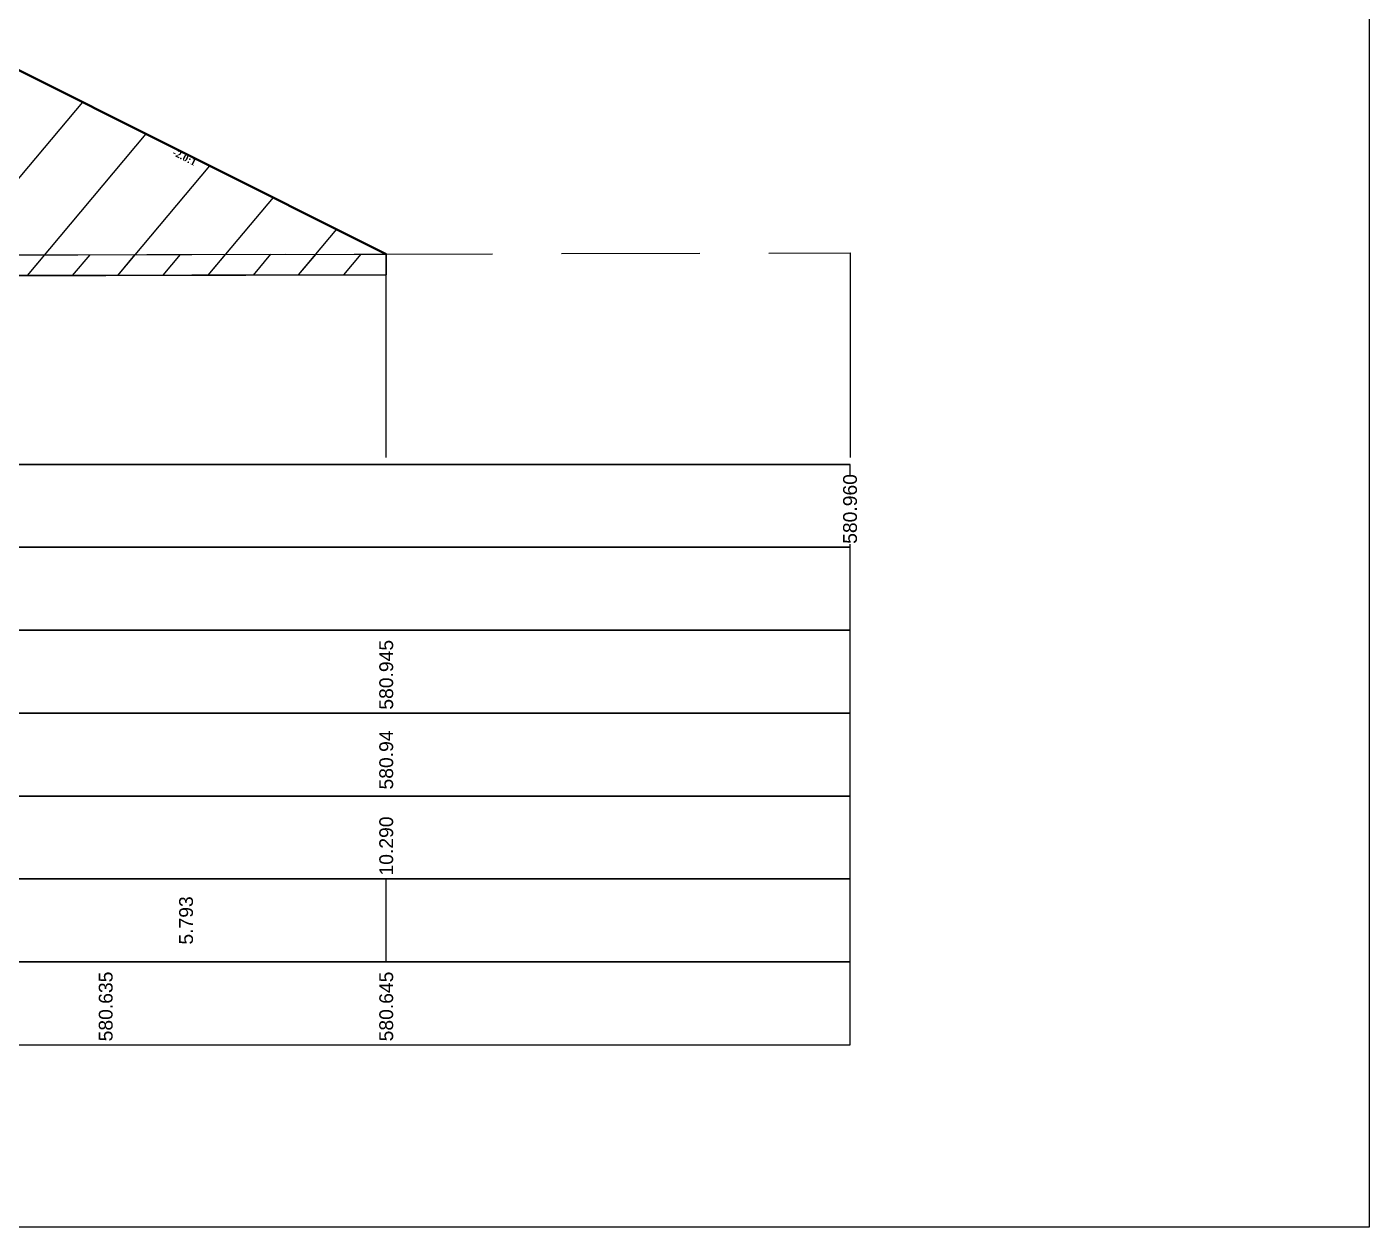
# Model space of a CAD drawing. Header units: millimetres. Extents: x 2762 to 3076, y 916 to 3305.
# Drawn here: x 3056.12 to 3075.54, y 1819.65 to 1837.02 of the extents above; entities that cross this region are included whole.
import ezdxf

# ---------------------------------------------------------------- set-up
doc = ezdxf.new("R2010")
doc.units = ezdxf.units.MM
doc.header["$LTSCALE"] = 2
doc.linetypes.add('CACHE', pattern=[9.525, 6.35, -3.175])
doc.linetypes.add('DASHED', pattern=[0.75, 0.5, -0.25])
doc.layers.add('C-ROAD-CORR', color=5, linetype='Continuous')
doc.layers.add('C-ROAD-SCTN', color=7, linetype='Continuous')
doc.styles.add('C3D_Etiquette', font='romans.shx')
doc.styles.add('C3D_Profil_Travers', font='romans.shx')

msp = doc.modelspace()

# ---------------------------------------------------------------- hatches: boundary and pattern name
at = {"linetype": 'Continuous', "lineweight": -3}
h = msp.add_hatch(dxfattribs=at)
h.set_pattern_fill('_U', color=3, angle=50, style=0, pattern_type=0)
h.set_pattern_definition([(50, (3037.739, 1833.2831), (-0.766044, 0.642788), [])])
h.paths.add_polyline_path([(3037.739, 1833.283), (3037.96, 1833.505), (3039.46, 1833.565), (3045.133, 1836.401), (3053.13, 1836.721), (3055.526, 1836.625), (3061.319, 1833.728), (3061.319, 1833.428), (3054.856, 1833.413), (3052.066, 1833.39), (3049.639, 1833.427), (3041.089, 1833.249), (3040.777, 1833.25)])
h.paths.add_polyline_path([(3036.139, 1833.3), (3036.139, 1833.6), (3036.16, 1833.517), (3036.46, 1833.505), (3036.67, 1833.295)])
h = msp.add_hatch(dxfattribs=at)
h.set_pattern_fill('_U', color=150, scale=0.5, angle=50, style=0, pattern_type=0)
h.set_pattern_definition([(50, (3037.739, 1833.2831), (-0.383022, 0.321394), [])])
h.paths.add_polyline_path([(3037.739, 1833.283), (3037.96, 1833.505), (3039.46, 1833.565), (3040.777, 1833.55), (3041.089, 1833.549), (3049.639, 1833.727), (3052.066, 1833.69), (3054.856, 1833.713), (3061.319, 1833.728), (3061.319, 1833.428), (3054.856, 1833.413), (3052.066, 1833.39), (3049.639, 1833.427), (3041.089, 1833.249), (3040.777, 1833.25)])
h.paths.add_polyline_path([(3036.139, 1833.6), (3039.46, 1833.565), (3037.96, 1833.505), (3037.739, 1833.283), (3036.67, 1833.295), (3036.46, 1833.505), (3036.16, 1833.517)])
h.paths.add_polyline_path([(3036.139, 1833.3), (3036.139, 1833.6), (3036.16, 1833.517), (3036.46, 1833.505), (3036.67, 1833.295)])

# ---------------------------------------------------------------- linework, layer by layer
at = {"color": 253, "linetype": 'Continuous', "lineweight": -3}
for p, q in [((3055.526, 1836.625), (3061.319, 1833.728)), ((3054.856, 1833.713), (3061.319, 1833.728)), ((3061.319, 1833.728), (3061.319, 1833.428)), ((3061.319, 1833.728), (3061.319, 1833.428)), ((3061.319, 1833.428), (3054.856, 1833.413)), ((3061.319, 1833.428), (3054.856, 1833.413))]:
    msp.add_line(p, q, dxfattribs=at)
at = {"color": 105, "linetype": 'DASHED', "lineweight": -3, "ltscale": 2}
msp.add_line((3054.856, 1833.713), (3068.03, 1833.744), dxfattribs=at)
at = {"color": 8, "linetype": 'CACHE', "lineweight": -3}
msp.add_line((3061.319, 1830.784), (3061.319, 1833.728), dxfattribs=at)
at = {"color": 98, "linetype": 'CACHE', "lineweight": -3}
msp.add_line((3068.03, 1833.744), (3068.03, 1830.784), dxfattribs=at)
at = {"color": 6, "linetype": 'Continuous', "lineweight": -3}
for p, q in [((3054.856, 1833.413), (3057.26, 1833.419)), ((3057.26, 1833.419), (3061.319, 1833.428))]:
    msp.add_line(p, q, dxfattribs=at)
at = {"color": 7, "linetype": 'Continuous', "lineweight": -3}
for p, q in [((3034.029, 1830.684), (3068.031, 1830.684)), ((3061.319, 1823.484), (3061.319, 1824.684))]:
    msp.add_line(p, q, dxfattribs=at)
for points in [[(3034.029, 1829.484), (3068.031, 1829.484), (3068.031, 1830.684), (3034.029, 1830.684)], [(3034.029, 1828.284), (3068.031, 1828.284), (3068.031, 1829.484), (3034.029, 1829.484)], [(3034.029, 1827.084), (3068.031, 1827.084), (3068.031, 1828.284), (3034.029, 1828.284)], [(3034.029, 1825.884), (3068.031, 1825.884), (3068.031, 1827.084), (3034.029, 1827.084)], [(3034.029, 1824.684), (3068.031, 1824.684), (3068.031, 1825.884), (3034.029, 1825.884)], [(3034.029, 1823.484), (3068.031, 1823.484), (3068.031, 1824.684), (3034.029, 1824.684)], [(3034.029, 1822.284), (3068.031, 1822.284), (3068.031, 1823.484), (3034.029, 1823.484)]]:
    msp.add_3dface(points, dxfattribs=at)
at = {"layer": 'C-ROAD-CORR', "color": 1, "linetype": 'Continuous', "lineweight": 40}
msp.add_line((3055.526, 1836.625), (3061.319, 1833.728), dxfattribs=at)
at = {"layer": 'C-ROAD-SCTN', "color": 154, "linetype": 'Continuous', "lineweight": -3}
msp.add_line((3055.526, 1836.625), (3061.319, 1833.728), dxfattribs=at)
at = {"layer": 'C-ROAD-SCTN', "color": 1, "linetype": 'Continuous', "lineweight": -3}
msp.add_line((3055.526, 1836.625), (3061.319, 1833.728), dxfattribs=at)

# ---------------------------------------------------------------- texts
at = {"color": 7, "linetype": 'Continuous', "lineweight": -3, "insert": (3058.421, 1835.173), "char_height": 0.1, "width": 0.34598, "attachment_point": 2, "rotation": 333.4349, "style": 'C3D_Etiquette'}
msp.add_mtext('{\\fTimes New Roman|b1|i0|c0|p18;-2.0:1}', dxfattribs=at)
at = {"color": 7, "linetype": 'Continuous', "lineweight": -3, "char_height": 0.2, "rotation": 90, "style": 'C3D_Profil_Travers'}
for s, insert, attachment_point in [('{\\fArial|b0|i0|c0|p34;580.94}', (3061.319, 1825.979), 4), ('{\\fArial|b0|i0|c0|p34;5.793}', (3058.423, 1824.084), 5)]:
    msp.add_mtext(s, dxfattribs=dict(at, insert=insert, attachment_point=attachment_point))

# ---------------------------------------------------------------- next in the draw order: texts
at = {"color": 7, "linetype": 'Continuous', "lineweight": -3, "char_height": 0.2, "attachment_point": 4, "rotation": 90, "style": 'C3D_Profil_Travers', "bg_fill": 3, "box_fill_scale": 1.000375, "bg_fill_color": 256, "bg_fill_true_color": 13158600, "bg_fill_transparency": 0}
for s, insert, width in [('{\\fArial|b0|i0|c0|p34;580.960}', (3068.03, 1829.534), 0.99484), ('{\\fArial|b0|i0|c0|p34;580.945}', (3061.319, 1827.134), 0.99705), ('{\\fArial|b0|i0|c0|p34;\\C256;10.290}', (3061.319, 1824.734), 0.81889), ('{\\fArial|b0|i0|c0|p34;580.635}', (3057.26, 1822.334), 0.99705), ('{\\fArial|b0|i0|c0|p34;580.645}', (3061.319, 1822.334), 0.99705)]:
    msp.add_mtext(s, dxfattribs=dict(at, insert=insert, width=width))

# ---------------------------------------------------------------- next in the draw order: linework, layer by layer
msp.add_lwpolyline([(3026.54, 1849.145), (3075.54, 1849.145), (3075.54, 1819.645), (3026.54, 1819.645)], close=True)

doc.saveas('drawing.dxf')
